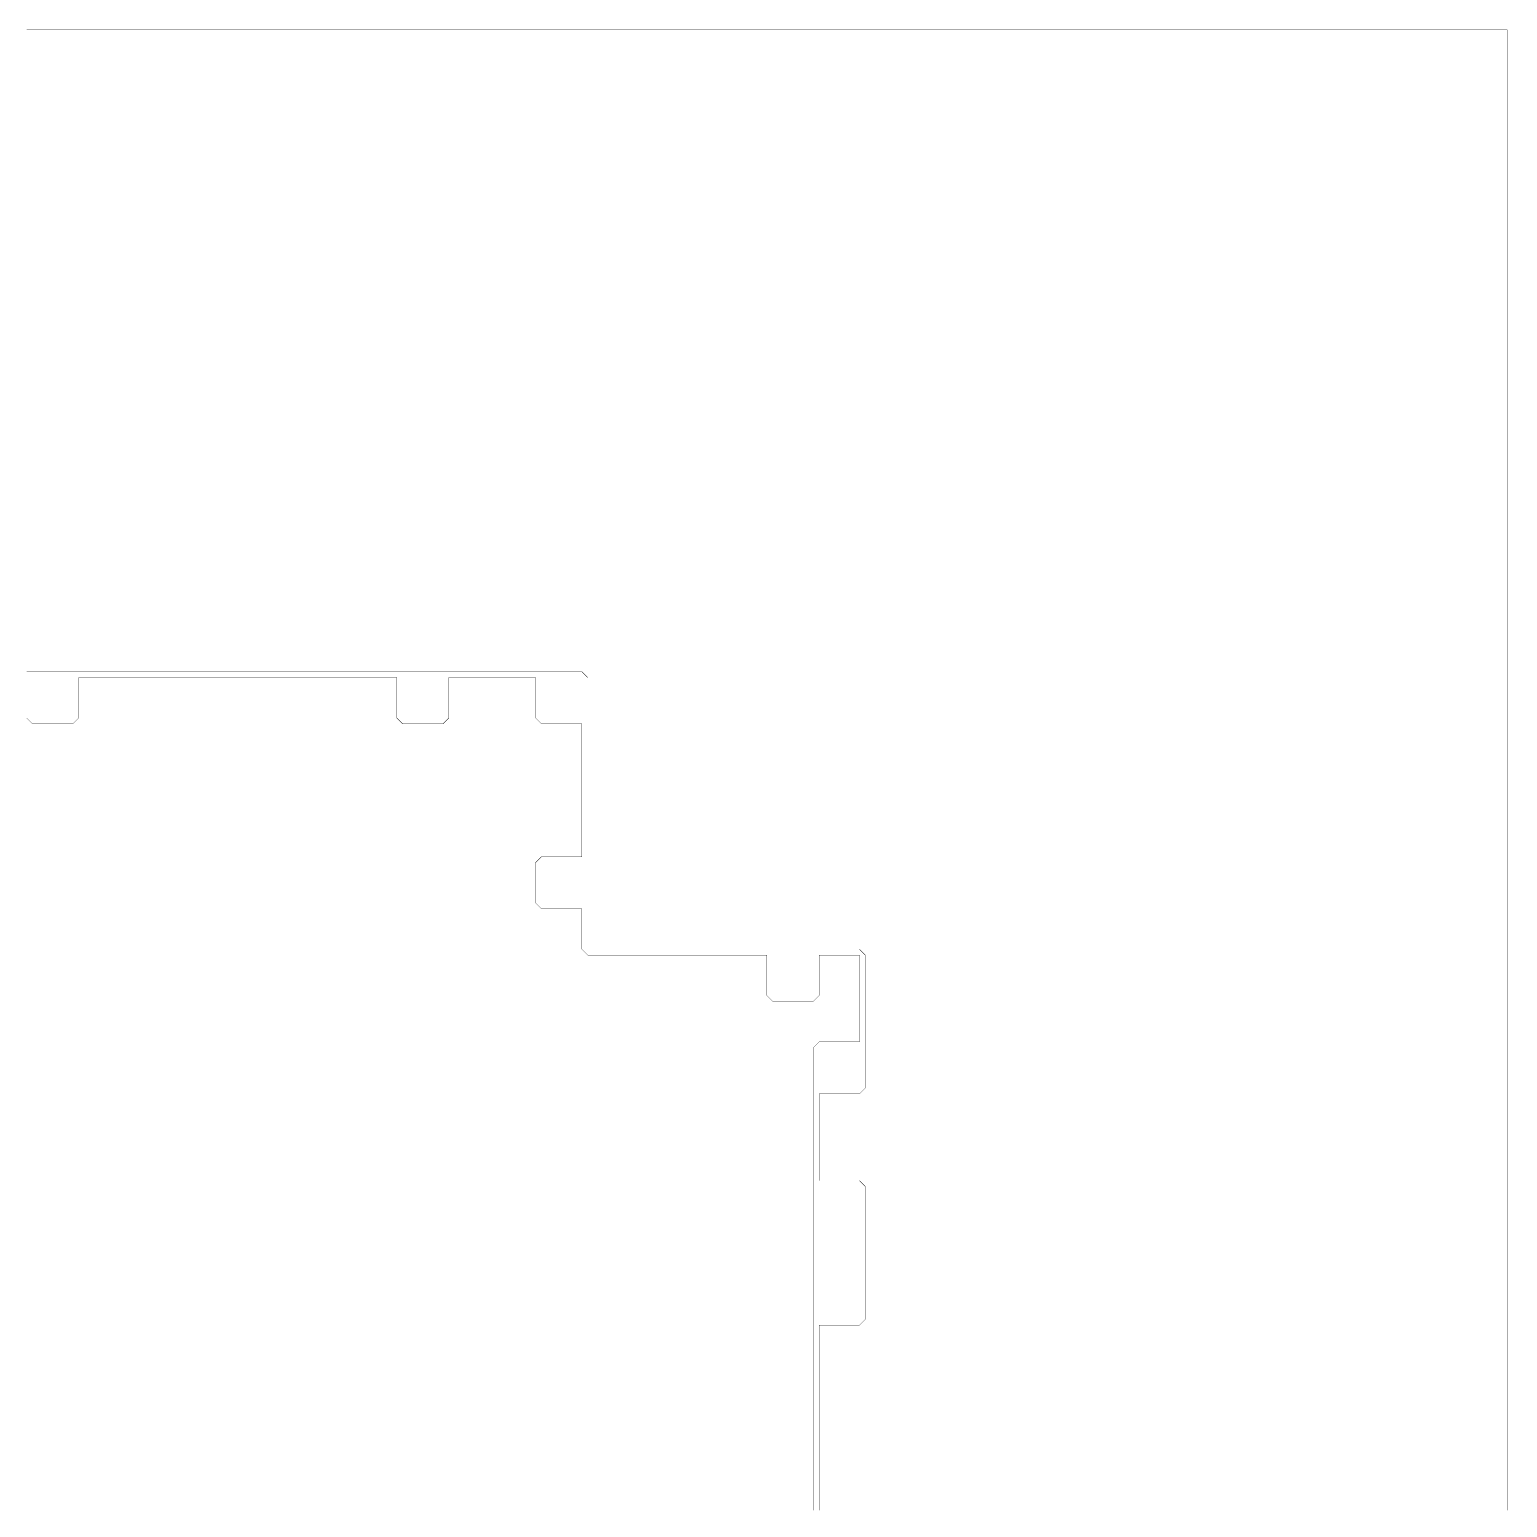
# Model space of a CAD drawing. Header units: metres. Extents: x 0 to 4990, y -4990 to 0.
# Drawn here: x 2495 to 4990, y -2495 to 0 of the extents above; entities that cross this region are included whole.
import ezdxf

# ---------------------------------------------------------------- set-up
doc = ezdxf.new("R2010")
doc.units = ezdxf.units.M
doc.layers.add('conductor', color=1, linetype='Continuous')
doc.layers.add('substrate', color=5, linetype='Continuous')

msp = doc.modelspace()

# ---------------------------------------------------------------- linework, layer by layer
at = {"layer": 'conductor', "const_width": 0.5}
msp.add_lwpolyline([(3818.359375, -2500), (3818.359375, -2490.234375), (3818.359375, -2480.46875), (3818.359375, -2470.703125), (3818.359375, -2460.9375), (3818.359375, -2451.171875), (3818.359375, -2441.40625), (3818.359375, -2431.640625), (3818.359375, -2421.875), (3818.359375, -2412.109375), (3818.359375, -2402.34375), (3818.359375, -2392.578125), (3818.359375, -2382.8125), (3818.359375, -2373.046875), (3818.359375, -2363.28125), (3818.359375, -2353.515625), (3818.359375, -2343.75), (3818.359375, -2333.984375), (3818.359375, -2324.21875), (3818.359375, -2314.453125), (3818.359375, -2304.6875), (3818.359375, -2294.921875), (3818.359375, -2285.15625), (3818.359375, -2275.390625), (3818.359375, -2265.625), (3818.359375, -2255.859375), (3818.359375, -2246.09375), (3818.359375, -2236.328125), (3818.359375, -2226.5625), (3818.359375, -2216.796875), (3818.359375, -2207.03125), (3818.359375, -2197.265625), (3818.359375, -2187.5), (3818.359375, -2177.734375), (3818.359375, -2167.96875), (3818.359375, -2158.203125), (3818.359375, -2148.4375), (3818.359375, -2138.671875), (3818.359375, -2128.90625), (3818.359375, -2119.140625), (3818.359375, -2109.375), (3818.359375, -2099.609375), (3818.359375, -2089.84375), (3818.359375, -2080.078125), (3818.359375, -2070.3125), (3818.359375, -2060.546875), (3818.359375, -2050.78125), (3818.359375, -2041.015625), (3818.359375, -2031.25), (3818.359375, -2021.484375), (3818.359375, -2011.71875), (3818.359375, -2001.953125), (3818.359375, -1992.1875), (3818.359375, -1982.421875), (3818.359375, -1972.65625), (3818.359375, -1962.890625), (3818.359375, -1953.125), (3818.359375, -1943.359375), (3818.359375, -1933.59375), (3818.359375, -1923.828125), (3818.359375, -1914.0625), (3818.359375, -1904.296875), (3818.359375, -1894.53125), (3818.359375, -1884.765625), (3818.359375, -1875), (3818.359375, -1865.234375), (3818.359375, -1855.46875), (3818.359375, -1845.703125), (3818.359375, -1835.9375), (3818.359375, -1826.171875), (3818.359375, -1816.40625), (3818.359375, -1806.640625), (3818.359375, -1796.875), (3818.359375, -1787.109375), (3818.359375, -1777.34375), (3818.359375, -1767.578125), (3818.359375, -1757.8125), (3818.359375, -1748.046875), (3818.359375, -1738.28125), (3818.359375, -1728.515625), (3818.359375, -1718.75), (3828.125, -1708.984375), (3837.890625, -1708.984375), (3847.65625, -1708.984375), (3857.421875, -1708.984375), (3867.1875, -1708.984375), (3876.953125, -1708.984375), (3886.71875, -1708.984375), (3896.484375, -1708.984375), (3896.484375, -1699.21875), (3896.484375, -1689.453125), (3896.484375, -1679.6875), (3896.484375, -1669.921875), (3896.484375, -1660.15625), (3896.484375, -1650.390625), (3896.484375, -1640.625), (3896.484375, -1630.859375), (3896.484375, -1621.09375), (3896.484375, -1611.328125), (3896.484375, -1601.5625), (3896.484375, -1591.796875), (3896.484375, -1582.03125), (3896.484375, -1572.265625), (3896.484375, -1562.5), (3886.71875, -1562.5), (3876.953125, -1562.5), (3867.1875, -1562.5), (3857.421875, -1562.5), (3847.65625, -1562.5), (3837.890625, -1562.5), (3828.125, -1562.5), (3828.125, -1572.265625), (3828.125, -1582.03125), (3828.125, -1591.796875), (3828.125, -1601.5625), (3828.125, -1611.328125), (3828.125, -1621.09375), (3828.125, -1630.859375), (3818.359375, -1640.625), (3808.59375, -1640.625), (3798.828125, -1640.625), (3789.0625, -1640.625), (3779.296875, -1640.625), (3769.53125, -1640.625), (3759.765625, -1640.625), (3750, -1640.625), (3740.234375, -1630.859375), (3740.234375, -1621.09375), (3740.234375, -1611.328125), (3740.234375, -1601.5625), (3740.234375, -1591.796875), (3740.234375, -1582.03125), (3740.234375, -1572.265625), (3740.234375, -1562.5), (3730.46875, -1562.5), (3720.703125, -1562.5), (3710.9375, -1562.5), (3701.171875, -1562.5), (3691.40625, -1562.5), (3681.640625, -1562.5), (3671.875, -1562.5), (3662.109375, -1562.5), (3652.34375, -1562.5), (3642.578125, -1562.5), (3632.8125, -1562.5), (3623.046875, -1562.5), (3613.28125, -1562.5), (3603.515625, -1562.5), (3593.75, -1562.5), (3583.984375, -1562.5), (3574.21875, -1562.5), (3564.453125, -1562.5), (3554.6875, -1562.5), (3544.921875, -1562.5), (3535.15625, -1562.5), (3525.390625, -1562.5), (3515.625, -1562.5), (3505.859375, -1562.5), (3496.09375, -1562.5), (3486.328125, -1562.5), (3476.5625, -1562.5), (3466.796875, -1562.5), (3457.03125, -1562.5), (3447.265625, -1562.5), (3437.5, -1562.5), (3427.734375, -1552.734375), (3427.734375, -1542.96875), (3427.734375, -1533.203125), (3427.734375, -1523.4375), (3427.734375, -1513.671875), (3427.734375, -1503.90625), (3427.734375, -1494.140625), (3427.734375, -1484.375), (3417.96875, -1484.375), (3408.203125, -1484.375), (3398.4375, -1484.375), (3388.671875, -1484.375), (3378.90625, -1484.375), (3369.140625, -1484.375), (3359.375, -1484.375), (3349.609375, -1474.609375), (3349.609375, -1464.84375), (3349.609375, -1455.078125), (3349.609375, -1445.3125), (3349.609375, -1435.546875), (3349.609375, -1425.78125), (3349.609375, -1416.015625), (3349.609375, -1406.25), (3359.375, -1396.484375), (3369.140625, -1396.484375), (3378.90625, -1396.484375), (3388.671875, -1396.484375), (3398.4375, -1396.484375), (3408.203125, -1396.484375), (3417.96875, -1396.484375), (3427.734375, -1396.484375), (3427.734375, -1386.71875), (3427.734375, -1376.953125), (3427.734375, -1367.1875), (3427.734375, -1357.421875), (3427.734375, -1347.65625), (3427.734375, -1337.890625), (3427.734375, -1328.125), (3427.734375, -1318.359375), (3427.734375, -1308.59375), (3427.734375, -1298.828125), (3427.734375, -1289.0625), (3427.734375, -1279.296875), (3427.734375, -1269.53125), (3427.734375, -1259.765625), (3427.734375, -1250), (3427.734375, -1240.234375), (3427.734375, -1230.46875), (3427.734375, -1220.703125), (3427.734375, -1210.9375), (3427.734375, -1201.171875), (3427.734375, -1191.40625), (3427.734375, -1181.640625), (3427.734375, -1171.875), (3417.96875, -1171.875), (3408.203125, -1171.875), (3398.4375, -1171.875), (3388.671875, -1171.875), (3378.90625, -1171.875), (3369.140625, -1171.875), (3359.375, -1171.875), (3349.609375, -1162.109375), (3349.609375, -1152.34375), (3349.609375, -1142.578125), (3349.609375, -1132.8125), (3349.609375, -1123.046875), (3349.609375, -1113.28125), (3349.609375, -1103.515625), (3349.609375, -1093.75), (3339.84375, -1093.75), (3330.078125, -1093.75), (3320.3125, -1093.75), (3310.546875, -1093.75), (3300.78125, -1093.75), (3291.015625, -1093.75), (3281.25, -1093.75), (3271.484375, -1093.75), (3261.71875, -1093.75), (3251.953125, -1093.75), (3242.1875, -1093.75), (3232.421875, -1093.75), (3222.65625, -1093.75), (3212.890625, -1093.75), (3203.125, -1093.75), (3203.125, -1103.515625), (3203.125, -1113.28125), (3203.125, -1123.046875), (3203.125, -1132.8125), (3203.125, -1142.578125), (3203.125, -1152.34375), (3203.125, -1162.109375), (3193.359375, -1171.875), (3183.59375, -1171.875), (3173.828125, -1171.875), (3164.0625, -1171.875), (3154.296875, -1171.875), (3144.53125, -1171.875), (3134.765625, -1171.875), (3125, -1171.875), (3115.234375, -1162.109375), (3115.234375, -1152.34375), (3115.234375, -1142.578125), (3115.234375, -1132.8125), (3115.234375, -1123.046875), (3115.234375, -1113.28125), (3115.234375, -1103.515625), (3115.234375, -1093.75), (3105.46875, -1093.75), (3095.703125, -1093.75), (3085.9375, -1093.75), (3076.171875, -1093.75), (3066.40625, -1093.75), (3056.640625, -1093.75), (3046.875, -1093.75), (3037.109375, -1093.75), (3027.34375, -1093.75), (3017.578125, -1093.75), (3007.8125, -1093.75), (2998.046875, -1093.75), (2988.28125, -1093.75), (2978.515625, -1093.75), (2968.75, -1093.75), (2958.984375, -1093.75), (2949.21875, -1093.75), (2939.453125, -1093.75), (2929.6875, -1093.75), (2919.921875, -1093.75), (2910.15625, -1093.75), (2900.390625, -1093.75), (2890.625, -1093.75), (2880.859375, -1093.75), (2871.09375, -1093.75), (2861.328125, -1093.75), (2851.5625, -1093.75), (2841.796875, -1093.75), (2832.03125, -1093.75), (2822.265625, -1093.75), (2812.5, -1093.75), (2802.734375, -1093.75), (2792.96875, -1093.75), (2783.203125, -1093.75), (2773.4375, -1093.75), (2763.671875, -1093.75), (2753.90625, -1093.75), (2744.140625, -1093.75), (2734.375, -1093.75), (2724.609375, -1093.75), (2714.84375, -1093.75), (2705.078125, -1093.75), (2695.3125, -1093.75), (2685.546875, -1093.75), (2675.78125, -1093.75), (2666.015625, -1093.75), (2656.25, -1093.75), (2646.484375, -1093.75), (2636.71875, -1093.75), (2626.953125, -1093.75), (2617.1875, -1093.75), (2607.421875, -1093.75), (2597.65625, -1093.75), (2587.890625, -1093.75), (2578.125, -1093.75), (2578.125, -1103.515625), (2578.125, -1113.28125), (2578.125, -1123.046875), (2578.125, -1132.8125), (2578.125, -1142.578125), (2578.125, -1152.34375), (2578.125, -1162.109375), (2568.359375, -1171.875), (2558.59375, -1171.875), (2548.828125, -1171.875), (2539.0625, -1171.875), (2529.296875, -1171.875), (2519.53125, -1171.875), (2509.765625, -1171.875), (2500, -1171.875), (2490.234375, -1162.109375)], dxfattribs=at)
at = {"layer": 'substrate', "const_width": 0.5}
for points in [[(4990.234375, -2500), (4990.234375, -2490.234375), (4990.234375, -2480.46875), (4990.234375, -2470.703125), (4990.234375, -2460.9375), (4990.234375, -2451.171875), (4990.234375, -2441.40625), (4990.234375, -2431.640625), (4990.234375, -2421.875), (4990.234375, -2412.109375), (4990.234375, -2402.34375), (4990.234375, -2392.578125), (4990.234375, -2382.8125), (4990.234375, -2373.046875), (4990.234375, -2363.28125), (4990.234375, -2353.515625), (4990.234375, -2343.75), (4990.234375, -2333.984375), (4990.234375, -2324.21875), (4990.234375, -2314.453125), (4990.234375, -2304.6875), (4990.234375, -2294.921875), (4990.234375, -2285.15625), (4990.234375, -2275.390625), (4990.234375, -2265.625), (4990.234375, -2255.859375), (4990.234375, -2246.09375), (4990.234375, -2236.328125), (4990.234375, -2226.5625), (4990.234375, -2216.796875), (4990.234375, -2207.03125), (4990.234375, -2197.265625), (4990.234375, -2187.5), (4990.234375, -2177.734375), (4990.234375, -2167.96875), (4990.234375, -2158.203125), (4990.234375, -2148.4375), (4990.234375, -2138.671875), (4990.234375, -2128.90625), (4990.234375, -2119.140625), (4990.234375, -2109.375), (4990.234375, -2099.609375), (4990.234375, -2089.84375), (4990.234375, -2080.078125), (4990.234375, -2070.3125), (4990.234375, -2060.546875), (4990.234375, -2050.78125), (4990.234375, -2041.015625), (4990.234375, -2031.25), (4990.234375, -2021.484375), (4990.234375, -2011.71875), (4990.234375, -2001.953125), (4990.234375, -1992.1875), (4990.234375, -1982.421875), (4990.234375, -1972.65625), (4990.234375, -1962.890625), (4990.234375, -1953.125), (4990.234375, -1943.359375), (4990.234375, -1933.59375), (4990.234375, -1923.828125), (4990.234375, -1914.0625), (4990.234375, -1904.296875), (4990.234375, -1894.53125), (4990.234375, -1884.765625), (4990.234375, -1875), (4990.234375, -1865.234375), (4990.234375, -1855.46875), (4990.234375, -1845.703125), (4990.234375, -1835.9375), (4990.234375, -1826.171875), (4990.234375, -1816.40625), (4990.234375, -1806.640625), (4990.234375, -1796.875), (4990.234375, -1787.109375), (4990.234375, -1777.34375), (4990.234375, -1767.578125), (4990.234375, -1757.8125), (4990.234375, -1748.046875), (4990.234375, -1738.28125), (4990.234375, -1728.515625), (4990.234375, -1718.75), (4990.234375, -1708.984375), (4990.234375, -1699.21875), (4990.234375, -1689.453125), (4990.234375, -1679.6875), (4990.234375, -1669.921875), (4990.234375, -1660.15625), (4990.234375, -1650.390625), (4990.234375, -1640.625), (4990.234375, -1630.859375), (4990.234375, -1621.09375), (4990.234375, -1611.328125), (4990.234375, -1601.5625), (4990.234375, -1591.796875), (4990.234375, -1582.03125), (4990.234375, -1572.265625), (4990.234375, -1562.5), (4990.234375, -1552.734375), (4990.234375, -1542.96875), (4990.234375, -1533.203125), (4990.234375, -1523.4375), (4990.234375, -1513.671875), (4990.234375, -1503.90625), (4990.234375, -1494.140625), (4990.234375, -1484.375), (4990.234375, -1474.609375), (4990.234375, -1464.84375), (4990.234375, -1455.078125), (4990.234375, -1445.3125), (4990.234375, -1435.546875), (4990.234375, -1425.78125), (4990.234375, -1416.015625), (4990.234375, -1406.25), (4990.234375, -1396.484375), (4990.234375, -1386.71875), (4990.234375, -1376.953125), (4990.234375, -1367.1875), (4990.234375, -1357.421875), (4990.234375, -1347.65625), (4990.234375, -1337.890625), (4990.234375, -1328.125), (4990.234375, -1318.359375), (4990.234375, -1308.59375), (4990.234375, -1298.828125), (4990.234375, -1289.0625), (4990.234375, -1279.296875), (4990.234375, -1269.53125), (4990.234375, -1259.765625), (4990.234375, -1250), (4990.234375, -1240.234375), (4990.234375, -1230.46875), (4990.234375, -1220.703125), (4990.234375, -1210.9375), (4990.234375, -1201.171875), (4990.234375, -1191.40625), (4990.234375, -1181.640625), (4990.234375, -1171.875), (4990.234375, -1162.109375), (4990.234375, -1152.34375), (4990.234375, -1142.578125), (4990.234375, -1132.8125), (4990.234375, -1123.046875), (4990.234375, -1113.28125), (4990.234375, -1103.515625), (4990.234375, -1093.75), (4990.234375, -1083.984375), (4990.234375, -1074.21875), (4990.234375, -1064.453125), (4990.234375, -1054.6875), (4990.234375, -1044.921875), (4990.234375, -1035.15625), (4990.234375, -1025.390625), (4990.234375, -1015.625), (4990.234375, -1005.859375), (4990.234375, -996.09375), (4990.234375, -986.328125), (4990.234375, -976.5625), (4990.234375, -966.796875), (4990.234375, -957.03125), (4990.234375, -947.265625), (4990.234375, -937.5), (4990.234375, -927.734375), (4990.234375, -917.96875), (4990.234375, -908.203125), (4990.234375, -898.4375), (4990.234375, -888.671875), (4990.234375, -878.90625), (4990.234375, -869.140625), (4990.234375, -859.375), (4990.234375, -849.609375), (4990.234375, -839.84375), (4990.234375, -830.078125), (4990.234375, -820.3125), (4990.234375, -810.546875), (4990.234375, -800.78125), (4990.234375, -791.015625), (4990.234375, -781.25), (4990.234375, -771.484375), (4990.234375, -761.71875), (4990.234375, -751.953125), (4990.234375, -742.1875), (4990.234375, -732.421875), (4990.234375, -722.65625), (4990.234375, -712.890625), (4990.234375, -703.125), (4990.234375, -693.359375), (4990.234375, -683.59375), (4990.234375, -673.828125), (4990.234375, -664.0625), (4990.234375, -654.296875), (4990.234375, -644.53125), (4990.234375, -634.765625), (4990.234375, -625), (4990.234375, -615.234375), (4990.234375, -605.46875), (4990.234375, -595.703125), (4990.234375, -585.9375), (4990.234375, -576.171875), (4990.234375, -566.40625), (4990.234375, -556.640625), (4990.234375, -546.875), (4990.234375, -537.109375), (4990.234375, -527.34375), (4990.234375, -517.578125), (4990.234375, -507.8125), (4990.234375, -498.046875), (4990.234375, -488.28125), (4990.234375, -478.515625), (4990.234375, -468.75), (4990.234375, -458.984375), (4990.234375, -449.21875), (4990.234375, -439.453125), (4990.234375, -429.6875), (4990.234375, -419.921875), (4990.234375, -410.15625), (4990.234375, -400.390625), (4990.234375, -390.625), (4990.234375, -380.859375), (4990.234375, -371.09375), (4990.234375, -361.328125), (4990.234375, -351.5625), (4990.234375, -341.796875), (4990.234375, -332.03125), (4990.234375, -322.265625), (4990.234375, -312.5), (4990.234375, -302.734375), (4990.234375, -292.96875), (4990.234375, -283.203125), (4990.234375, -273.4375), (4990.234375, -263.671875), (4990.234375, -253.90625), (4990.234375, -244.140625), (4990.234375, -234.375), (4990.234375, -224.609375), (4990.234375, -214.84375), (4990.234375, -205.078125), (4990.234375, -195.3125), (4990.234375, -185.546875), (4990.234375, -175.78125), (4990.234375, -166.015625), (4990.234375, -156.25), (4990.234375, -146.484375), (4990.234375, -136.71875), (4990.234375, -126.953125), (4990.234375, -117.1875), (4990.234375, -107.421875), (4990.234375, -97.65625), (4990.234375, -87.890625), (4990.234375, -78.125), (4990.234375, -68.359375), (4990.234375, -58.59375), (4990.234375, -48.828125), (4990.234375, -39.0625), (4990.234375, -29.296875), (4990.234375, -19.53125), (4990.234375, -9.765625), (4990.234375, 0), (4980.46875, 0), (4970.703125, 0), (4960.9375, 0), (4951.171875, 0), (4941.40625, 0), (4931.640625, 0), (4921.875, 0), (4912.109375, 0), (4902.34375, 0), (4892.578125, 0), (4882.8125, 0), (4873.046875, 0), (4863.28125, 0), (4853.515625, 0), (4843.75, 0), (4833.984375, 0), (4824.21875, 0), (4814.453125, 0), (4804.6875, 0), (4794.921875, 0), (4785.15625, 0), (4775.390625, 0), (4765.625, 0), (4755.859375, 0), (4746.09375, 0), (4736.328125, 0), (4726.5625, 0), (4716.796875, 0), (4707.03125, 0), (4697.265625, 0), (4687.5, 0), (4677.734375, 0), (4667.96875, 0), (4658.203125, 0), (4648.4375, 0), (4638.671875, 0), (4628.90625, 0), (4619.140625, 0), (4609.375, 0), (4599.609375, 0), (4589.84375, 0), (4580.078125, 0), (4570.3125, 0), (4560.546875, 0), (4550.78125, 0), (4541.015625, 0), (4531.25, 0), (4521.484375, 0), (4511.71875, 0), (4501.953125, 0), (4492.1875, 0), (4482.421875, 0), (4472.65625, 0), (4462.890625, 0), (4453.125, 0), (4443.359375, 0), (4433.59375, 0), (4423.828125, 0), (4414.0625, 0), (4404.296875, 0), (4394.53125, 0), (4384.765625, 0), (4375, 0), (4365.234375, 0), (4355.46875, 0), (4345.703125, 0), (4335.9375, 0), (4326.171875, 0), (4316.40625, 0), (4306.640625, 0), (4296.875, 0), (4287.109375, 0), (4277.34375, 0), (4267.578125, 0), (4257.8125, 0), (4248.046875, 0), (4238.28125, 0), (4228.515625, 0), (4218.75, 0), (4208.984375, 0), (4199.21875, 0), (4189.453125, 0), (4179.6875, 0), (4169.921875, 0), (4160.15625, 0), (4150.390625, 0), (4140.625, 0), (4130.859375, 0), (4121.09375, 0), (4111.328125, 0), (4101.5625, 0), (4091.796875, 0), (4082.03125, 0), (4072.265625, 0), (4062.5, 0), (4052.734375, 0), (4042.96875, 0), (4033.203125, 0), (4023.4375, 0), (4013.671875, 0), (4003.90625, 0), (3994.140625, 0), (3984.375, 0), (3974.609375, 0), (3964.84375, 0), (3955.078125, 0), (3945.3125, 0), (3935.546875, 0), (3925.78125, 0), (3916.015625, 0), (3906.25, 0), (3896.484375, 0), (3886.71875, 0), (3876.953125, 0), (3867.1875, 0), (3857.421875, 0), (3847.65625, 0), (3837.890625, 0), (3828.125, 0), (3818.359375, 0), (3808.59375, 0), (3798.828125, 0), (3789.0625, 0), (3779.296875, 0), (3769.53125, 0), (3759.765625, 0), (3750, 0), (3740.234375, 0), (3730.46875, 0), (3720.703125, 0), (3710.9375, 0), (3701.171875, 0), (3691.40625, 0), (3681.640625, 0), (3671.875, 0), (3662.109375, 0), (3652.34375, 0), (3642.578125, 0), (3632.8125, 0), (3623.046875, 0), (3613.28125, 0), (3603.515625, 0), (3593.75, 0), (3583.984375, 0), (3574.21875, 0), (3564.453125, 0), (3554.6875, 0), (3544.921875, 0), (3535.15625, 0), (3525.390625, 0), (3515.625, 0), (3505.859375, 0), (3496.09375, 0), (3486.328125, 0), (3476.5625, 0), (3466.796875, 0), (3457.03125, 0), (3447.265625, 0), (3437.5, 0), (3427.734375, 0), (3417.96875, 0), (3408.203125, 0), (3398.4375, 0), (3388.671875, 0), (3378.90625, 0), (3369.140625, 0), (3359.375, 0), (3349.609375, 0), (3339.84375, 0), (3330.078125, 0), (3320.3125, 0), (3310.546875, 0), (3300.78125, 0), (3291.015625, 0), (3281.25, 0), (3271.484375, 0), (3261.71875, 0), (3251.953125, 0), (3242.1875, 0), (3232.421875, 0), (3222.65625, 0), (3212.890625, 0), (3203.125, 0), (3193.359375, 0), (3183.59375, 0), (3173.828125, 0), (3164.0625, 0), (3154.296875, 0), (3144.53125, 0), (3134.765625, 0), (3125, 0), (3115.234375, 0), (3105.46875, 0), (3095.703125, 0), (3085.9375, 0), (3076.171875, 0), (3066.40625, 0), (3056.640625, 0), (3046.875, 0), (3037.109375, 0), (3027.34375, 0), (3017.578125, 0), (3007.8125, 0), (2998.046875, 0), (2988.28125, 0), (2978.515625, 0), (2968.75, 0), (2958.984375, 0), (2949.21875, 0), (2939.453125, 0), (2929.6875, 0), (2919.921875, 0), (2910.15625, 0), (2900.390625, 0), (2890.625, 0), (2880.859375, 0), (2871.09375, 0), (2861.328125, 0), (2851.5625, 0), (2841.796875, 0), (2832.03125, 0), (2822.265625, 0), (2812.5, 0), (2802.734375, 0), (2792.96875, 0), (2783.203125, 0), (2773.4375, 0), (2763.671875, 0), (2753.90625, 0), (2744.140625, 0), (2734.375, 0), (2724.609375, 0), (2714.84375, 0), (2705.078125, 0), (2695.3125, 0), (2685.546875, 0), (2675.78125, 0), (2666.015625, 0), (2656.25, 0), (2646.484375, 0), (2636.71875, 0), (2626.953125, 0), (2617.1875, 0), (2607.421875, 0), (2597.65625, 0), (2587.890625, 0), (2578.125, 0), (2568.359375, 0), (2558.59375, 0), (2548.828125, 0), (2539.0625, 0), (2529.296875, 0), (2519.53125, 0), (2509.765625, 0), (2500, 0), (2490.234375, 0)], [(2490.234375, -1083.984375), (2500, -1083.984375), (2509.765625, -1083.984375), (2519.53125, -1083.984375), (2529.296875, -1083.984375), (2539.0625, -1083.984375), (2548.828125, -1083.984375), (2558.59375, -1083.984375), (2568.359375, -1083.984375), (2578.125, -1083.984375), (2587.890625, -1083.984375), (2597.65625, -1083.984375), (2607.421875, -1083.984375), (2617.1875, -1083.984375), (2626.953125, -1083.984375), (2636.71875, -1083.984375), (2646.484375, -1083.984375), (2656.25, -1083.984375), (2666.015625, -1083.984375), (2675.78125, -1083.984375), (2685.546875, -1083.984375), (2695.3125, -1083.984375), (2705.078125, -1083.984375), (2714.84375, -1083.984375), (2724.609375, -1083.984375), (2734.375, -1083.984375), (2744.140625, -1083.984375), (2753.90625, -1083.984375), (2763.671875, -1083.984375), (2773.4375, -1083.984375), (2783.203125, -1083.984375), (2792.96875, -1083.984375), (2802.734375, -1083.984375), (2812.5, -1083.984375), (2822.265625, -1083.984375), (2832.03125, -1083.984375), (2841.796875, -1083.984375), (2851.5625, -1083.984375), (2861.328125, -1083.984375), (2871.09375, -1083.984375), (2880.859375, -1083.984375), (2890.625, -1083.984375), (2900.390625, -1083.984375), (2910.15625, -1083.984375), (2919.921875, -1083.984375), (2929.6875, -1083.984375), (2939.453125, -1083.984375), (2949.21875, -1083.984375), (2958.984375, -1083.984375), (2968.75, -1083.984375), (2978.515625, -1083.984375), (2988.28125, -1083.984375), (2998.046875, -1083.984375), (3007.8125, -1083.984375), (3017.578125, -1083.984375), (3027.34375, -1083.984375), (3037.109375, -1083.984375), (3046.875, -1083.984375), (3056.640625, -1083.984375), (3066.40625, -1083.984375), (3076.171875, -1083.984375), (3085.9375, -1083.984375), (3095.703125, -1083.984375), (3105.46875, -1083.984375), (3115.234375, -1083.984375), (3125, -1083.984375), (3134.765625, -1083.984375), (3144.53125, -1083.984375), (3154.296875, -1083.984375), (3164.0625, -1083.984375), (3173.828125, -1083.984375), (3183.59375, -1083.984375), (3193.359375, -1083.984375), (3203.125, -1083.984375), (3212.890625, -1083.984375), (3222.65625, -1083.984375), (3232.421875, -1083.984375), (3242.1875, -1083.984375), (3251.953125, -1083.984375), (3261.71875, -1083.984375), (3271.484375, -1083.984375), (3281.25, -1083.984375), (3291.015625, -1083.984375), (3300.78125, -1083.984375), (3310.546875, -1083.984375), (3320.3125, -1083.984375), (3330.078125, -1083.984375), (3339.84375, -1083.984375), (3349.609375, -1083.984375), (3359.375, -1083.984375), (3369.140625, -1083.984375), (3378.90625, -1083.984375), (3388.671875, -1083.984375), (3398.4375, -1083.984375), (3408.203125, -1083.984375), (3417.96875, -1083.984375), (3427.734375, -1083.984375), (3437.5, -1093.75), (3437.5, -1103.515625), (3437.5, -1113.28125), (3437.5, -1123.046875), (3437.5, -1132.8125), (3437.5, -1142.578125), (3437.5, -1152.34375), (3437.5, -1162.109375), (3437.5, -1171.875), (3437.5, -1181.640625), (3437.5, -1191.40625), (3437.5, -1201.171875), (3437.5, -1210.9375), (3437.5, -1220.703125), (3437.5, -1230.46875), (3437.5, -1240.234375), (3437.5, -1250), (3437.5, -1259.765625), (3437.5, -1269.53125), (3437.5, -1279.296875), (3437.5, -1289.0625), (3437.5, -1298.828125), (3437.5, -1308.59375), (3437.5, -1318.359375), (3437.5, -1328.125), (3437.5, -1337.890625), (3437.5, -1347.65625), (3437.5, -1357.421875), (3437.5, -1367.1875), (3437.5, -1376.953125), (3437.5, -1386.71875), (3437.5, -1396.484375), (3437.5, -1406.25), (3437.5, -1416.015625), (3437.5, -1425.78125), (3437.5, -1435.546875), (3437.5, -1445.3125), (3437.5, -1455.078125), (3437.5, -1464.84375), (3437.5, -1474.609375), (3437.5, -1484.375), (3437.5, -1494.140625), (3437.5, -1503.90625), (3437.5, -1513.671875), (3437.5, -1523.4375), (3437.5, -1533.203125), (3437.5, -1542.96875), (3437.5, -1552.734375), (3447.265625, -1552.734375), (3457.03125, -1552.734375), (3466.796875, -1552.734375), (3476.5625, -1552.734375), (3486.328125, -1552.734375), (3496.09375, -1552.734375), (3505.859375, -1552.734375), (3515.625, -1552.734375), (3525.390625, -1552.734375), (3535.15625, -1552.734375), (3544.921875, -1552.734375), (3554.6875, -1552.734375), (3564.453125, -1552.734375), (3574.21875, -1552.734375), (3583.984375, -1552.734375), (3593.75, -1552.734375), (3603.515625, -1552.734375), (3613.28125, -1552.734375), (3623.046875, -1552.734375), (3632.8125, -1552.734375), (3642.578125, -1552.734375), (3652.34375, -1552.734375), (3662.109375, -1552.734375), (3671.875, -1552.734375), (3681.640625, -1552.734375), (3691.40625, -1552.734375), (3701.171875, -1552.734375), (3710.9375, -1552.734375), (3720.703125, -1552.734375), (3730.46875, -1552.734375), (3740.234375, -1552.734375), (3750, -1552.734375), (3759.765625, -1552.734375), (3769.53125, -1552.734375), (3779.296875, -1552.734375), (3789.0625, -1552.734375), (3798.828125, -1552.734375), (3808.59375, -1552.734375), (3818.359375, -1552.734375), (3828.125, -1552.734375), (3837.890625, -1552.734375), (3847.65625, -1552.734375), (3857.421875, -1552.734375), (3867.1875, -1552.734375), (3876.953125, -1552.734375), (3886.71875, -1552.734375), (3896.484375, -1552.734375), (3906.25, -1562.5), (3906.25, -1572.265625), (3906.25, -1582.03125), (3906.25, -1591.796875), (3906.25, -1601.5625), (3906.25, -1611.328125), (3906.25, -1621.09375), (3906.25, -1630.859375), (3906.25, -1640.625), (3906.25, -1650.390625), (3906.25, -1660.15625), (3906.25, -1669.921875), (3906.25, -1679.6875), (3906.25, -1689.453125), (3906.25, -1699.21875), (3906.25, -1708.984375), (3906.25, -1718.75), (3906.25, -1728.515625), (3906.25, -1738.28125), (3906.25, -1748.046875), (3906.25, -1757.8125), (3906.25, -1767.578125), (3906.25, -1777.34375), (3906.25, -1787.109375), (3896.484375, -1796.875), (3886.71875, -1796.875), (3876.953125, -1796.875), (3867.1875, -1796.875), (3857.421875, -1796.875), (3847.65625, -1796.875), (3837.890625, -1796.875), (3828.125, -1796.875), (3828.125, -1806.640625), (3828.125, -1816.40625), (3828.125, -1826.171875), (3828.125, -1835.9375), (3828.125, -1845.703125), (3828.125, -1855.46875), (3828.125, -1865.234375), (3828.125, -1875), (3828.125, -1884.765625), (3828.125, -1894.53125), (3828.125, -1904.296875), (3828.125, -1914.0625), (3828.125, -1923.828125), (3828.125, -1933.59375), (3828.125, -1943.359375), (3837.890625, -1943.359375), (3847.65625, -1943.359375), (3857.421875, -1943.359375), (3867.1875, -1943.359375), (3876.953125, -1943.359375), (3886.71875, -1943.359375), (3896.484375, -1943.359375), (3906.25, -1953.125), (3906.25, -1962.890625), (3906.25, -1972.65625), (3906.25, -1982.421875), (3906.25, -1992.1875), (3906.25, -2001.953125), (3906.25, -2011.71875), (3906.25, -2021.484375), (3906.25, -2031.25), (3906.25, -2041.015625), (3906.25, -2050.78125), (3906.25, -2060.546875), (3906.25, -2070.3125), (3906.25, -2080.078125), (3906.25, -2089.84375), (3906.25, -2099.609375), (3906.25, -2109.375), (3906.25, -2119.140625), (3906.25, -2128.90625), (3906.25, -2138.671875), (3906.25, -2148.4375), (3906.25, -2158.203125), (3906.25, -2167.96875), (3906.25, -2177.734375), (3896.484375, -2187.5), (3886.71875, -2187.5), (3876.953125, -2187.5), (3867.1875, -2187.5), (3857.421875, -2187.5), (3847.65625, -2187.5), (3837.890625, -2187.5), (3828.125, -2187.5), (3828.125, -2197.265625), (3828.125, -2207.03125), (3828.125, -2216.796875), (3828.125, -2226.5625), (3828.125, -2236.328125), (3828.125, -2246.09375), (3828.125, -2255.859375), (3828.125, -2265.625), (3828.125, -2275.390625), (3828.125, -2285.15625), (3828.125, -2294.921875), (3828.125, -2304.6875), (3828.125, -2314.453125), (3828.125, -2324.21875), (3828.125, -2333.984375), (3828.125, -2343.75), (3828.125, -2353.515625), (3828.125, -2363.28125), (3828.125, -2373.046875), (3828.125, -2382.8125), (3828.125, -2392.578125), (3828.125, -2402.34375), (3828.125, -2412.109375), (3828.125, -2421.875), (3828.125, -2431.640625), (3828.125, -2441.40625), (3828.125, -2451.171875), (3828.125, -2460.9375), (3828.125, -2470.703125), (3828.125, -2480.46875), (3828.125, -2490.234375), (3828.125, -2500)]]:
    msp.add_lwpolyline(points, dxfattribs=at)

doc.saveas('drawing.dxf')
